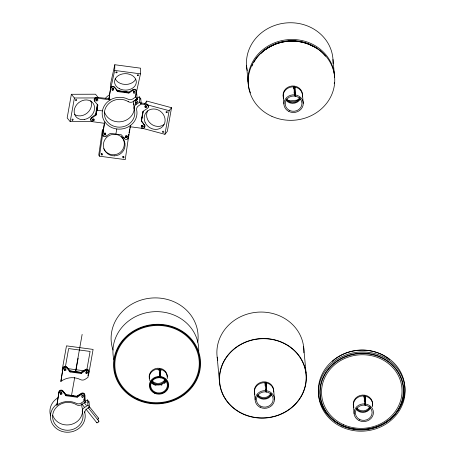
<?xml version="1.0" encoding="UTF-8"?>
<svg xmlns="http://www.w3.org/2000/svg" width="455" height="455" viewBox="0 0 455 455"><rect width="100%" height="100%" fill="white"/><g stroke="black" fill="none" stroke-linecap="round" stroke-linejoin="round"><path stroke-width="0.68" d="M114.808 64.735L110.502 84.226L110.406 89.908L114.711 70.417L114.808 64.735L140.572 68.182L140.476 73.864L136.324 92.683M99.474 156.179L103.2 130.477L102.477 129.419L98.752 155.121L99.474 156.179L125.239 159.625L128.867 134.623M130.613 125.37L128.407 137.797A2.178 1.991 -5.3 0 1 124.494 138.701L121.428 134.845L110.32 133.361L106.06 136.233A2.178 1.991 -5.3 0 1 102.642 134.35L104.309 123.345M128.532 135.698L128.731 134.379M98.098 97.393L95.499 94.213L71.367 94.287L67.169 117.925L70.195 121.633L92.911 121.565M70.195 121.633L74.398 97.996L71.367 94.287M95.442 115.303L97.415 104.178M104.599 123.316L92.575 121.707A2.178 1.991 -5.3 0 1 91.654 118.141L95.92 115.274L97.575 104.394M95.92 115.274L97.728 105.082L94.657 101.232L94.606 100.623M96.164 114.74L97.154 109.177L96.727 109.166L96.824 110.178L102.403 110.923M97.279 108.483L97.893 105.008M102.642 134.35L104.849 121.923M110.69 87.878L108.802 99.685L110.69 87.878A2.19 1.712 0.5 0 1 112.351 86.444A2.19 1.712 0.5 0 1 114.666 87.115M62.136 370.279L66.475 345.857L93.099 349.417L88.759 373.845M88.48 373.094L88.776 371.707L87.98 377.383L85.136 379.299A4.357 3.976 -5.3 0 1 80.455 379.607A17.415 15.914 -5.3 0 0 60.873 381.455L63.012 368.254L62.562 370.336M84.334 397.562L84.778 395.486L83.982 401.162L81.138 403.079A4.357 3.976 -5.3 0 1 76.457 403.386A17.415 15.914 -5.3 0 0 56.875 405.234L59.014 392.034A2.19 1.712 0.5 0 1 60.674 390.606A2.19 1.712 0.5 0 1 62.989 391.272M65.372 366.901L68.631 348.564L90.101 351.436L86.723 370.455M115.877 134.106L116.787 128.981M75.519 371.667L82.139 334.391M71.52 395.446L74.705 377.496M75.689 371.974L78.141 358.17M129.021 132.752L129.209 131.666M129.402 130.585L129.692 128.958M129.885 127.878L130.079 126.791M135.812 94.515L135.982 93.565M133.019 89.572A2.19 1.712 0.5 0 1 135.482 89.544A2.19 1.712 0.5 0 1 136.432 91.324L135.658 97L132.815 98.917A4.357 3.976 -5.3 0 1 128.134 99.224A17.415 15.914 -5.3 0 0 102.853 109.098A17.415 15.914 -5.3 0 0 118.812 129.146A17.415 15.914 -5.3 0 0 136.676 109.951A4.357 3.976 -5.3 0 1 138.405 105.941L141.249 104.024L146.59 104.741A2.178 1.991 -5.3 0 1 147.511 108.307L143.251 111.179L141.442 121.366L144.508 125.216A2.178 1.991 -5.3 0 1 142.392 128.378L130.369 126.769M87.986 375.711L88.247 374.26M88.532 372.645L88.748 371.422A2.178 1.991 -5.3 0 0 85.33 369.54L81.07 372.412L69.962 370.922L66.896 367.071A2.178 1.991 -5.3 0 0 62.983 367.976L60.873 381.455M83.936 399.786L84.209 398.267M141.442 121.366L141.459 119.716M141.687 118.442L142.023 116.531M142.136 115.9L142.364 114.626M142.591 113.352L142.933 111.441M141.295 121.439L143.024 111.703M146.538 102.466L146.789 101.078L171.541 107.699L167.343 131.336L164.932 134.316L141.516 128.054M164.932 134.316L169.135 110.679L171.541 107.699M159.33 371.075L159.318 369.119L160.177 369.238L160.803 377.804L160.177 369.238M159.204 369.75L159.608 369.796L159.75 369.17M293.759 88.077L293.97 86.894L294.829 87.007L295.358 96.13L294.829 87.007M294.499 96.011L293.97 86.894M264.986 383.912L265.197 382.729L266.056 382.843L266.579 391.96L266.056 382.843M363.926 397.152L364.131 395.969L364.99 396.083L365.519 405.206L364.99 396.083M364.66 405.092L364.131 395.969M58.564 394.115L59.014 392.034M144.377 104.058L146.789 101.078M91.171 120.404A2.19 1.877 -34.4 0 1 91.563 117.498L95.823 114.262M128.845 93.087L133.11 90.215L133.053 89.612L128.754 92.081L117.646 90.59L114.615 87.144L114.671 87.747L117.743 91.603L128.845 93.087L128.754 92.081M136.216 93.946L136.699 93.622L136.318 93.138M136.807 98.451L139.241 96.813L140.766 98.729L141.249 104.024L139.736 102.102L139.241 96.813M135.345 99.435L135.84 104.73A4.357 3.976 -5.3 0 0 134.202 109.098A15.242 13.923 -5.3 0 1 119.386 127.161A15.242 13.923 -5.3 0 1 105.082 109.194A15.242 13.923 -5.3 0 1 128.27 101.653A4.357 3.976 -5.3 0 0 133.298 101.533L137.194 98.911L136.699 93.622M140.231 99.088L140.766 98.729M135.84 104.73L139.736 102.102M140.441 103.444L141.152 102.966L143.916 103.336L146.521 103.968L146.59 104.741M81.166 373.47L85.432 370.598L85.375 369.989L81.075 372.457L69.968 370.973L66.936 367.521L66.993 368.129L70.064 371.98L81.166 373.47L81.075 372.457M66.066 395.759L65.969 394.752L62.938 391.3L62.995 391.909L66.066 395.759L77.168 397.249L81.434 394.377L81.377 393.768L77.077 396.237L65.969 394.701L62.898 390.851A2.178 1.991 -5.3 0 0 58.985 391.749L56.875 405.234M84.357 396.004L84.926 396.72L84.442 397.05L84.755 395.202A2.178 1.991 -5.3 0 0 81.337 393.319L77.071 396.191L77.168 397.249M85.523 401.225L87.468 399.911L88.992 401.828L89.487 407.117L86.632 409.039A4.357 3.976 -5.3 0 0 84.903 413.049A17.415 15.914 -5.3 0 1 73.482 431.295A17.415 15.914 -5.3 0 1 52.319 423.821A17.415 15.914 -5.3 0 1 57.768 403.477M84.926 396.72L85.421 402.01L81.525 404.637A4.357 3.976 -5.3 0 1 76.497 404.751A15.242 13.923 -5.3 0 0 53.309 412.293A15.242 13.923 -5.3 0 0 67.613 430.259A15.242 13.923 -5.3 0 0 82.429 412.196A4.357 3.976 -5.3 0 1 84.067 407.828L87.963 405.2L87.468 399.911M88.281 402.311L88.992 401.828M74.398 97.996L97.819 97.922M94.39 100.424A2.19 1.877 -34.4 0 1 94.612 98.325A2.19 1.877 -34.4 0 1 96.699 97.325L109.462 98.724M159.608 369.796L160.063 369.87M114.711 70.417L140.476 73.864M117.373 90.841L129.209 92.428M116.508 90.795L129.044 92.473M94.657 101.232A2.178 1.991 -5.3 0 1 96.773 98.075L110.32 99.884M67.209 368.539L84.528 370.859M69.143 371.217L81.752 372.907M65.531 395.048L77.367 396.635M147.056 104.775L169.135 110.679M137.194 98.911L135.67 96.995L135.544 95.675M85.216 401.458L86.08 402.544M89.544 406.889L98.633 418.304M83.891 400.093L85.421 402.01M87.963 405.2L89.487 407.117M84.181 402.686L86.342 405.405M88.077 407.578L98.894 421.165M81.684 403.739L84.277 406.998M86.012 409.176L96.83 422.763M141.346 120.353L144.508 125.216M123.857 137.296L124.437 138.093M283.232 96.892L283.903 103.979M254.453 392.722L255.13 399.814M332.986 59.486L334.539 76.23M364.227 400.463L364.353 401.782M353.393 405.968L354.126 413.902M294.129 92.046L294.311 94.031M303.604 346.551L306.056 373.003M246.519 65.247L248.072 81.991M265.197 382.729L265.72 391.846L265.475 389.201M265.049 384.572L265.168 385.897M217.177 357.175L219.629 383.628M159.318 369.119L159.944 377.69L159.449 372.4M134.418 100.282A4.357 3.976 -5.3 0 0 133.713 103.808L134.202 109.098M133.264 101.203L133.298 101.533M128.242 101.317L128.27 101.653M128.407 137.797L128.338 137.023A2.19 2.156 -26.4 0 1 127.576 138.422M117.646 90.59L117.743 91.603M106.004 135.624L106.06 136.233M96.705 97.296L96.773 98.075M91.597 117.538L91.654 118.141M69.968 370.973L70.064 371.98M302.473 94.606L303.257 103.308M273.694 390.441L274.484 399.143M81.434 394.377A2.178 1.991 -5.3 0 1 84.852 396.26M59.082 392.807A2.178 1.991 -5.3 0 1 62.995 391.909M81.343 393.729A2.19 1.712 0.5 0 1 83.805 393.7A2.19 1.712 0.5 0 1 84.755 395.48M61.721 392.904A0.87 0.677 0.5 0 1 60.555 392.892M83.362 395.623A0.87 0.677 0.5 0 1 81.86 395.6M83.009 395.611A0.87 0.796 -5.3 0 1 82.173 395.611M61.641 392.676A0.87 0.796 -5.3 0 1 60.76 392.762M78.072 396.038A1.308 0.455 -38.5 0 1 79.847 394.843M98.041 418.304A1.308 0.455 -38.5 0 1 98.616 418.6A1.308 0.455 -38.5 0 1 97.455 419.755M98.49 421.102A1.308 0.455 -38.5 0 1 98.735 421.711A1.308 0.455 -38.5 0 1 97.29 422.809A1.308 0.455 -38.5 0 1 96.949 422.274M84.698 411.633A17.415 15.914 -5.3 0 1 84.556 412.964M50.67 415.921A17.415 15.914 -5.3 0 1 57.796 397.852M67.528 395.111A17.415 15.914 -5.3 0 1 73.335 396.004M52.706 415.17A15.242 13.923 -5.3 0 0 71.594 424.344A15.242 13.923 -5.3 0 0 81.94 406.906A4.357 3.976 -5.3 0 1 82.002 404.495M87.11 371.775A0.87 0.796 -5.3 0 1 86.228 371.86M65.736 368.823A0.87 0.796 -5.3 0 1 64.462 368.783M85.432 370.598A2.178 1.991 -5.3 0 1 88.85 372.48M63.08 369.033A2.178 1.991 -5.3 0 1 66.993 368.129M85.341 369.949A2.19 1.712 0.5 0 1 87.804 369.921A2.19 1.712 0.5 0 1 88.753 371.701M63.035 368.26A2.19 1.712 0.5 0 1 64.673 366.827A2.19 1.712 0.5 0 1 66.987 367.492M65.719 369.124A0.87 0.677 0.5 0 1 64.382 368.948M87.252 371.951A0.87 0.677 0.5 0 1 86.023 371.985M332.383 361.304A41.587 37.987 -5.3 0 1 389.616 359.649M353.831 407.077A9.686 8.85 -5.3 0 1 362.305 395.071A9.686 8.85 -5.3 0 1 372.372 405.706M369.813 406.764A7.621 6.962 -5.3 0 1 356.743 408.067M353.802 407.674A9.686 8.85 -5.3 0 1 362.698 395.935A9.686 8.85 -5.3 0 1 372.383 406.844M370.177 407.026A7.621 6.962 -5.3 0 1 363.676 411.712A7.621 6.962 -5.3 0 1 356.401 408.351M364.233 397.892A7.621 6.962 -5.3 0 1 365.581 398.188M370.586 407.936A8.383 7.655 -5.3 0 1 356.208 409.363M113.028 350.066A43.544 39.778 -5.3 0 1 150.969 298.093A43.544 39.778 -5.3 0 1 197.743 342.268M160.905 376.996A43.544 39.778 -5.3 0 1 159.699 377.161M254.868 394.434A9.686 8.85 -5.3 0 1 262.905 382.769A9.686 8.85 -5.3 0 1 273.722 392.056M254.783 393.552A9.686 8.85 -5.3 0 1 262.808 381.887A9.686 8.85 -5.3 0 1 273.643 391.146M271.237 393.785A7.621 6.962 -5.3 0 1 264.742 398.472A7.621 6.962 -5.3 0 1 257.462 395.105M265.293 384.646A7.621 6.962 -5.3 0 1 266.641 384.947M270.879 393.524A7.621 6.962 -5.3 0 1 257.809 394.826M265.214 383.764A7.621 6.962 -5.3 0 1 266.562 384.065M217.735 360.383A43.544 39.778 -5.3 0 1 256.944 312.232A43.544 39.778 -5.3 0 1 303.866 352.818M266.693 389.946A42.235 38.584 -5.3 0 1 265.328 390.134M271.646 394.69A8.383 7.655 -5.3 0 1 257.274 396.123M265.845 384.026A8.383 7.655 -5.3 0 1 266.562 384.191M165.097 379.368A7.621 6.962 -5.3 0 1 152.027 380.664M165.865 380.534A8.383 7.655 -5.3 0 1 158.761 385.027A8.383 7.655 -5.3 0 1 151.162 381.512M157.851 369.739A8.383 7.655 -5.3 0 1 161.366 370.211M156.031 385.459A9.077 8.292 -5.3 0 1 149.439 375.693A9.077 8.292 -5.3 0 1 160.018 369.21A9.077 8.292 -5.3 0 1 167.247 378.583M166.081 381.523A9.077 8.292 -5.3 0 1 164.323 383.491M161.969 384.913A9.077 8.292 -5.3 0 1 161.104 385.231M149.348 378.412A9.077 8.292 -5.3 0 1 157.555 368.232A9.077 8.292 -5.3 0 1 167.258 376.956M165.995 380.642A9.077 8.292 -5.3 0 1 165.489 381.341M152.8 383.247A9.077 8.292 -5.3 0 1 152.089 382.723M113.921 359.922A42.935 39.221 -5.3 0 1 152.419 311.817A42.935 39.221 -5.3 0 1 198.67 352.437M165.455 379.629A7.621 6.962 -5.3 0 1 158.96 384.31A7.621 6.962 -5.3 0 1 151.686 380.949M158.835 370.427A7.621 6.962 -5.3 0 1 160.183 370.609M252.076 66.015A42.019 38.385 -5.3 0 1 252.838 64.297M253.85 62.318A42.019 38.385 -5.3 0 1 325.484 56.278M265.453 49.743A41.587 37.987 -5.3 0 1 312.761 46.228M250.483 92.945A43.333 39.585 -5.3 0 1 283.516 40.262A43.333 39.585 -5.3 0 1 334.596 77.589M334.397 82.349A43.333 39.585 -5.3 0 1 334.226 83.714M283.641 98.599A9.686 8.85 -5.3 0 1 292.099 86.888A9.686 8.85 -5.3 0 1 302.399 96.989M283.562 97.717A9.686 8.85 -5.3 0 1 292.019 86.006A9.686 8.85 -5.3 0 1 302.319 96.107M300.01 97.95A7.621 6.962 -5.3 0 1 293.515 102.637A7.621 6.962 -5.3 0 1 286.24 99.275M293.39 88.753A7.621 6.962 -5.3 0 1 294.738 88.935M299.652 97.688A7.621 6.962 -5.3 0 1 286.582 98.991M300.419 98.86A8.383 7.655 -5.3 0 1 286.047 100.288M260.732 53.656A41.587 37.987 -5.3 0 1 317.317 48.924M104.03 135.999A2.19 2.156 -26.4 0 1 103.586 135.8M103.086 135.38A2.19 2.156 -26.4 0 1 102.597 133.577M105.236 133.07A0.87 0.859 -26.4 0 1 105.315 134.401A0.87 0.859 -26.4 0 1 103.985 134.219M103.979 133.349A0.87 0.859 -26.4 0 1 104.212 133.088M97.256 98.997A0.87 0.745 -34.4 0 1 95.76 99.816M93.764 118.988A0.87 0.745 -34.4 0 1 92.581 119.722M126.405 135.806A0.87 0.859 -26.4 0 1 127.07 136.705A0.87 0.859 -26.4 0 1 126.268 137.501A0.87 0.859 -26.4 0 1 125.358 136.853M125.842 135.869A0.87 0.859 -26.4 0 1 126.007 135.812M146.516 103.99A2.19 1.991 31.5 0 1 148.125 107.113M144.502 124.579A2.19 1.991 31.5 0 1 143.99 127.383M143.075 126.314A0.87 0.791 31.5 0 1 141.761 125.341M146.76 106.459A0.87 0.791 31.5 0 1 145.236 105.782M133.11 90.215A2.178 1.991 -5.3 0 1 136.528 92.098M110.758 88.651A2.178 1.991 -5.3 0 1 114.671 87.747M113.517 88.645A0.87 0.677 0.5 0 1 112.169 88.685M134.93 91.574A0.87 0.677 0.5 0 1 133.537 91.444M105.247 98.496A17.415 15.914 -5.3 0 1 109.314 94.913M134.316 107.249A15.242 13.923 -5.3 0 1 121.496 121.656A15.242 13.923 -5.3 0 1 104.479 112.072M133.713 103.808A15.242 13.923 -5.3 0 1 134.015 104.906M143.092 126.695A0.654 0.586 38.9 0 1 142.165 126.678A0.654 0.586 38.9 0 1 142.182 125.773A0.654 0.586 38.9 0 1 143.103 125.978M163.971 124.556A10.886 9.777 38.9 0 1 150.747 123.663A10.886 9.777 38.9 0 1 147.63 110.844M113.528 88.748A0.654 0.495 1 0 1 112.271 88.486M134.976 91.665A0.654 0.495 1 0 1 134.106 91.893A0.654 0.495 1 0 1 133.798 91.228M135.772 79.096A10.886 8.247 1 0 1 125.341 84.448A10.886 8.247 1 0 1 115.178 78.658M92.604 119.028A0.654 0.546 -39.2 0 1 93.281 119.483A0.654 0.546 -39.2 0 1 92.621 120.183M96.221 99.309A0.654 0.546 -39.2 0 1 96.739 100.009A0.654 0.546 -39.2 0 1 95.8 100.424M95.766 99.526A0.654 0.546 -39.2 0 1 95.925 99.406M90.71 100.652A10.886 9.094 -39.2 0 1 87.206 113.011A10.886 9.094 -39.2 0 1 74.37 114.33M105.651 133.11A0.654 0.648 -34.3 0 1 104.405 133.065M127.161 135.806A0.654 0.648 -34.3 0 1 126.507 136.432A0.654 0.648 -34.3 0 1 125.859 135.812M121.468 136.585A10.886 10.766 -34.3 0 1 119.534 152.908A10.886 10.766 -34.3 0 1 103.66 148.649M123.316 156.281A0.654 0.648 -34.3 0 1 122.645 156.787M101.772 153.58A0.654 0.648 -34.3 0 1 101.232 153.909M247.241 70.548A43.333 39.585 -5.3 0 1 286.627 22.904A43.333 39.585 -5.3 0 1 333.003 63.563M298.56 99.793A42.019 38.385 -5.3 0 1 287.879 100.771M60.72 394.371A0.887 0.813 -5.3 0 0 62.022 393.603A0.887 0.813 -5.3 0 0 60.663 392.966A0.887 0.813 -5.3 0 0 60.72 394.371M82.19 397.243A0.887 0.813 -5.3 0 0 83.493 396.476A0.887 0.813 -5.3 0 0 82.133 395.844A0.887 0.813 -5.3 0 0 82.19 397.243M64.718 370.592A0.887 0.813 -5.3 0 0 66.015 369.824A0.887 0.813 -5.3 0 0 64.656 369.187A0.887 0.813 -5.3 0 0 64.718 370.592M86.188 373.464A0.887 0.813 -5.3 0 0 87.491 372.696A0.887 0.813 -5.3 0 0 86.131 372.065A0.887 0.813 -5.3 0 0 86.188 373.464M342.103 425.453A43.333 39.585 -5.3 0 0 404.848 386.915A43.333 39.585 -5.3 0 0 337.9 357.016A43.333 39.585 -5.3 0 0 342.103 425.453M359.035 420.528A9.686 8.85 -5.3 0 0 373.424 412.435A9.686 8.85 -5.3 0 0 358.773 405.195A9.686 8.85 -5.3 0 0 359.035 420.528M359.66 419.476A8.383 7.655 -5.3 0 0 372.116 412.48A8.383 7.655 -5.3 0 0 359.45 406.207A8.383 7.655 -5.3 0 0 359.66 419.476M342.774 425.658A41.587 37.987 -5.3 0 0 403.289 389.082A41.587 37.987 -5.3 0 0 339.282 359.939A41.587 37.987 -5.3 0 0 342.774 425.658M343.371 424.583A40.279 36.798 -5.3 0 0 401.981 389.156A40.279 36.798 -5.3 0 0 339.987 360.934A40.279 36.798 -5.3 0 0 343.371 424.583M342.575 426.011A42.019 38.385 -5.3 0 0 403.721 389.053A42.019 38.385 -5.3 0 0 339.043 359.609A42.019 38.385 -5.3 0 0 342.575 426.011M341.284 426.767A43.333 39.585 -5.3 0 0 405.058 389.69A43.333 39.585 -5.3 0 0 338.992 358.221A43.333 39.585 -5.3 0 0 341.284 426.767M241.901 413.527A43.544 39.778 -5.3 0 0 306.346 376.803A43.544 39.778 -5.3 0 0 240.286 344.623A43.544 39.778 -5.3 0 0 241.901 413.527M242.003 413.356A43.333 39.585 -5.3 0 0 306.135 376.808A43.333 39.585 -5.3 0 0 240.394 344.782A43.333 39.585 -5.3 0 0 242.003 413.356M260.095 407.288A9.686 8.85 -5.3 0 0 274.484 399.194A9.686 8.85 -5.3 0 0 259.839 391.954A9.686 8.85 -5.3 0 0 260.095 407.288M260.726 406.23A8.383 7.655 -5.3 0 0 273.182 399.24A8.383 7.655 -5.3 0 0 260.516 392.961A8.383 7.655 -5.3 0 0 260.726 406.23M137.905 398.779A42.235 38.584 -5.3 0 0 199.205 361.406A42.235 38.584 -5.3 0 0 134.06 332.053A42.235 38.584 -5.3 0 0 137.905 398.779M137.313 399.854A43.544 39.778 -5.3 0 0 200.507 361.321A43.544 39.778 -5.3 0 0 133.349 331.064A43.544 39.778 -5.3 0 0 137.313 399.854M154.632 393.279A9.686 8.85 -5.3 0 0 168.697 384.708A9.686 8.85 -5.3 0 0 153.75 377.974A9.686 8.85 -5.3 0 0 154.632 393.279M155.223 392.204A8.383 7.655 -5.3 0 0 167.389 384.788A8.383 7.655 -5.3 0 0 154.461 378.964A8.383 7.655 -5.3 0 0 155.223 392.204M154.91 392.779A9.077 8.292 -5.3 0 0 168.088 384.742A9.077 8.292 -5.3 0 0 154.08 378.435A9.077 8.292 -5.3 0 0 154.91 392.779M137.592 399.353A42.935 39.221 -5.3 0 0 199.899 361.361A42.935 39.221 -5.3 0 0 133.679 331.524A42.935 39.221 -5.3 0 0 137.592 399.353M288.868 111.452A9.686 8.85 -5.3 0 0 303.263 103.359A9.686 8.85 -5.3 0 0 288.612 96.119A9.686 8.85 -5.3 0 0 288.868 111.452M289.499 110.4A8.383 7.655 -5.3 0 0 301.955 103.404A8.383 7.655 -5.3 0 0 289.289 97.131A8.383 7.655 -5.3 0 0 289.499 110.4M271.942 116.378A43.333 39.585 -5.3 0 0 334.687 77.839A43.333 39.585 -5.3 0 0 267.733 47.94A43.333 39.585 -5.3 0 0 271.942 116.378M104.474 134.811A0.887 0.813 -5.3 0 0 105.77 134.043A0.887 0.813 -5.3 0 0 104.411 133.406A0.887 0.813 -5.3 0 0 104.474 134.811M96.648 100.862A0.887 0.813 -5.3 0 0 97.91 100.043A0.887 0.813 -5.3 0 0 96.523 99.463A0.887 0.813 -5.3 0 0 96.648 100.862M93.144 120.558A0.887 0.813 -5.3 0 0 94.407 119.739A0.887 0.813 -5.3 0 0 93.019 119.159A0.887 0.813 -5.3 0 0 93.144 120.558M125.944 137.683A0.887 0.813 -5.3 0 0 127.246 136.915A0.887 0.813 -5.3 0 0 125.887 136.284A0.887 0.813 -5.3 0 0 125.944 137.683M141.761 127.064A0.887 0.813 -5.3 0 0 143.029 126.245A0.887 0.813 -5.3 0 0 141.641 125.665A0.887 0.813 -5.3 0 0 141.761 127.064M145.264 107.369A0.887 0.813 -5.3 0 0 146.527 106.55A0.887 0.813 -5.3 0 0 145.139 105.969A0.887 0.813 -5.3 0 0 145.264 107.369M112.396 90.215A0.887 0.813 -5.3 0 0 113.693 89.442A0.887 0.813 -5.3 0 0 112.334 88.81A0.887 0.813 -5.3 0 0 112.396 90.215M133.867 93.087A0.887 0.813 -5.3 0 0 135.169 92.319A0.887 0.813 -5.3 0 0 133.81 91.682A0.887 0.813 -5.3 0 0 133.867 93.087M136.25 100.652A1.308 0.455 -38.5 0 0 137.592 99.116A1.308 0.455 -38.5 0 0 135.835 99.975A1.308 0.455 -38.5 0 0 136.25 100.652M136.477 103.063A1.308 0.455 -38.5 0 0 137.814 101.528A1.308 0.455 -38.5 0 0 136.056 102.386A1.308 0.455 -38.5 0 0 136.477 103.063M145.031 122.179A10.886 9.777 38.9 0 0 163.015 126.16A10.886 9.777 38.9 0 0 155.929 109.223A10.886 9.777 38.9 0 0 145.031 122.179M162.645 131.973A0.654 0.586 38.9 0 0 163.72 132.212A0.654 0.586 38.9 0 0 163.299 131.194A0.654 0.586 38.9 0 0 162.645 131.973M166.143 112.277A0.654 0.586 38.9 0 0 167.224 112.516A0.654 0.586 38.9 0 0 166.797 111.498A0.654 0.586 38.9 0 0 166.143 112.277M145.515 106.76A0.654 0.586 38.9 0 0 146.595 106.999A0.654 0.586 38.9 0 0 146.169 105.981A0.654 0.586 38.9 0 0 145.515 106.76M119.307 88.651A10.886 8.247 1 0 0 136.295 82.588A10.886 8.247 1 0 0 120.723 74.421A10.886 8.247 1 0 0 119.307 88.651M137.603 75.61A0.654 0.495 1 0 0 138.621 75.246A0.654 0.495 1 0 0 137.689 74.757A0.654 0.495 1 0 0 137.603 75.61M116.127 72.737A0.654 0.495 1 0 0 117.151 72.373A0.654 0.495 1 0 0 116.213 71.879A0.654 0.495 1 0 0 116.127 72.737M84.221 119.5A10.886 9.094 -39.2 0 0 93.275 103.547A10.886 9.094 -39.2 0 0 75.598 106.288A10.886 9.094 -39.2 0 0 84.221 119.5M72.55 120.239A0.654 0.546 -39.2 0 0 73.096 119.284A0.654 0.546 -39.2 0 0 72.032 119.449A0.654 0.546 -39.2 0 0 72.55 120.239M76.048 100.544A0.654 0.546 -39.2 0 0 76.594 99.588A0.654 0.546 -39.2 0 0 75.53 99.753A0.654 0.546 -39.2 0 0 76.048 100.544M114.381 155.855A10.886 10.766 -34.3 0 0 123.532 139.418A10.886 10.766 -34.3 0 0 104.747 139.884A10.886 10.766 -34.3 0 0 114.381 155.855M123.413 157.845A0.654 0.648 -34.3 0 0 123.965 156.861A0.654 0.648 -34.3 0 0 122.833 156.89A0.654 0.648 -34.3 0 0 123.413 157.845M101.943 154.973A0.654 0.648 -34.3 0 0 102.489 153.983A0.654 0.648 -34.3 0 0 101.363 154.012A0.654 0.648 -34.3 0 0 101.943 154.973"/></g></svg>
